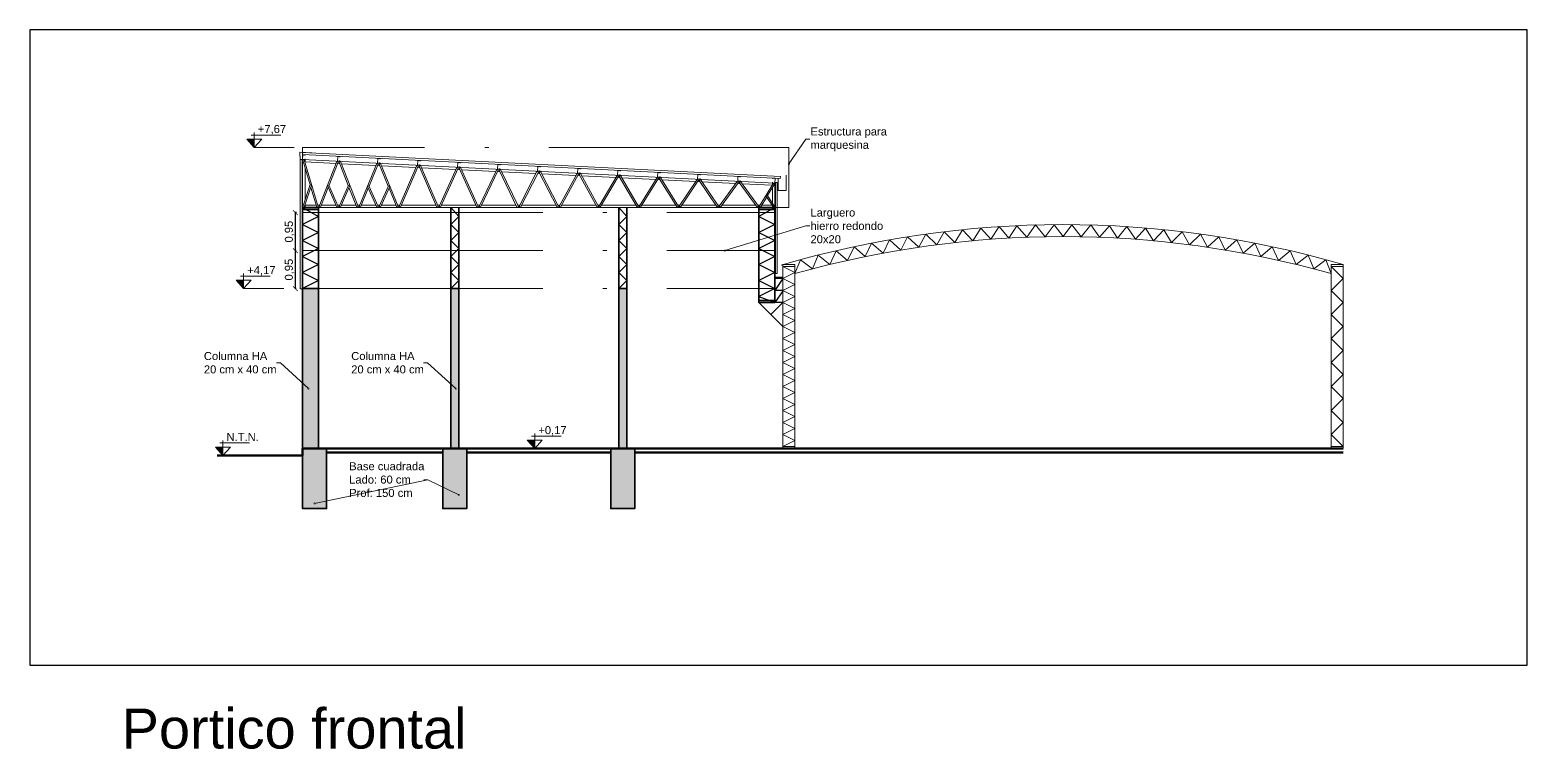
# Model space of a CAD drawing. Header units: millimetres. Extents: x 265 to 853, y -178 to 32.
# Drawn here: x 803.23 to 840.63, y -177.95 to -159.97 of the extents above; entities that cross this region are included whole.
import ezdxf
from ezdxf import colors
from ezdxf.entities.mleader import LeaderData, LeaderLine
from ezdxf.math import Vec2, Vec3

# ---------------------------------------------------------------- set-up
doc = ezdxf.new("R2010")
doc.units = ezdxf.units.MM
doc.header["$LTSCALE"] = 0.1
doc.header["$MEASUREMENT"] = 0
doc.header["$PDMODE"] = 3
doc.header["$PDSIZE"] = 0.1
doc.linetypes.add('ACAD_ISO10W100', pattern=[18, 12, -3, 0, -3])
doc.linetypes.add('CONTINUA', pattern=[200, 100, 100])
doc.layers.get('DEFPOINTS').update_dxf_attribs({"color": 1})
for name, color, linetype, lineweight in [('00_ARQ_HORMIGON', 2, 'CONTINUA', 20), ('00_CANALETA', 2, 'Continuous', 13), ('00_EST_ANGULARES', 4, 'CONTINUA', 20), ('00_EST_COL_DIAG', 1, 'Continuous', 25), ('00_EST_Columna', 3, 'Continuous', 35), ('00_EST_Correa', 3, 'ACAD_ISO10W100', 20), ('00_EST_Cotas', 6, 'Continuous', 9), ('00_EST_Cubierta', 2, 'Continuous', 9), ('00_EST_FUNDACION', 2, 'Continuous', 35), ('00_EST_Piso', 7, 'Continuous', 50), ('00_EST_TEXTO', 6, 'Continuous', 9), ('00_EST_Viga', 5, 'Continuous', 20), ('00_EST_Viga_Montante', 5, 'Continuous', 20)]:
    doc.layers.add(name, color=color, linetype=linetype, lineweight=lineweight)
doc.layers.add('00_EST_ARMADURA', color=1, linetype='Continuous', lineweight=13, true_color=0xff0000)
doc.layers.add('00_EST_EXISTENTE', color=8, linetype='Continuous', lineweight=20, transparency=0.5)
doc.layers.add('00_EST_NoImprimir', color=1, linetype='Continuous', plot=False)
doc.styles.add('1 en 100', font='romans.shx', dxfattribs={"height": 0.17})
doc.styles.add('Arial1_50', font='arial.ttf', dxfattribs={"height": 0.05})
doc.styles.add('Arial20', font='arial.ttf', dxfattribs={"height": 0.2})
doc.dimstyles.new('Cota 1-100-Andres', dxfattribs={"dimtxt": 0.2, "dimasz": 0.12, "dimexe": 0.012, "dimexo": 0.15, "dimgap": 0.025, "dimtad": 1, "dimzin": 0, "dimtxsty": 'Arial20', "dimblk1": 'ARCHTICK', "dimblk2": 'ARCHTICK', "dimsah": 1, "dimcen": 0.09, "dimclrd": 256, "dimclre": 256, "dimclrt": 256, "dimazin": 0, "dimtfac": 1, "dimtofl": 0, "dimtmove": 0, "dimatfit": 3, "dimldrblk": 'ARCHTICK', "dimfxl": 1, "dimtolj": 1, "dimtzin": 0, "dimarcsym": 0})

# ---------------------------------------------------------------- blocks, each defined once
blk = doc.blocks.new('_DotSmall')
at = {"color": 0, "linetype": 'ByBlock', "const_width": 0.5}
blk.add_lwpolyline([(-0.0625, 0, 1), (0.0625, 0, 1)], format="xyb", close=True, dxfattribs=at)
blk = doc.blocks.new('cotaNivel')
at = {"layer": '00_EST_Cotas', "transparency": 33554687}
h = blk.add_hatch(color=256, dxfattribs=at)
h.dxf.hatch_style = 1
h.paths.add_polyline_path([(328.514, -103.488), (328.327, -103.488), (328.514, -103.697)])
at = {"layer": '00_EST_Cotas'}
for p, q in [((328.435, -103.386), (329.174, -103.386)), ((328.514, -103.697), (328.514, -103.322))]:
    blk.add_line(p, q, dxfattribs=at)
blk.add_lwpolyline([(328.514, -103.697), (328.701, -103.488), (328.327, -103.488)], close=True, dxfattribs=at)
blk = doc.blocks.new('_ARCHTICK')
at = {"color": 0, "linetype": 'ByBlock', "const_width": 0.15}
blk.add_lwpolyline([(-0.5, -0.5), (0.5, 0.5)], dxfattribs=at)
blk = doc.blocks.new('*D200')
at = {"layer": '00_EST_Cotas', "lineweight": -2, "transparency": 16777216}
for p, q in [((809.879, -165.484), (809.849, -165.484)), ((809.861, -166.434), (809.861, -165.484)), ((809.879, -166.434), (809.849, -166.434))]:
    blk.add_line(p, q, dxfattribs=at)
at = {"layer": 'DEFPOINTS', "color": 0, "transparency": 16777216}
for p in [(809.861, -165.484), (810.029, -165.484), (810.029, -166.434)]:
    blk.add_point(p, dxfattribs=at)
at = {"layer": '00_EST_Cotas', "lineweight": -2, "transparency": 16777216, "xscale": 0.12, "yscale": 0.12, "zscale": 0.12}
for p, rotation in [((809.861, -165.484), 90), ((809.861, -166.434), 270)]:
    blk.add_blockref('_ARCHTICK', p, dxfattribs=dict(at, rotation=rotation))
at = {"layer": '00_EST_Cotas', "transparency": 16777216, "insert": (809.715, -165.959), "char_height": 0.2, "attachment_point": 5, "rotation": 90, "style": 'Arial20'}
blk.add_mtext('\\A1;0,95', dxfattribs=at)
blk = doc.blocks.new('*D201')
at = {"layer": '00_EST_Cotas', "lineweight": -2, "transparency": 16777216}
for p, q in [((809.891, -164.534), (809.849, -164.534)), ((809.861, -165.484), (809.861, -164.534)), ((809.879, -165.484), (809.849, -165.484))]:
    blk.add_line(p, q, dxfattribs=at)
at = {"layer": 'DEFPOINTS', "color": 0, "transparency": 16777216}
for p in [(809.861, -164.534), (810.041, -164.534), (810.029, -165.484)]:
    blk.add_point(p, dxfattribs=at)
at = {"layer": '00_EST_Cotas', "lineweight": -2, "transparency": 16777216, "xscale": 0.12, "yscale": 0.12, "zscale": 0.12}
for p, rotation in [((809.861, -164.534), 90), ((809.861, -165.484), 270)]:
    blk.add_blockref('_ARCHTICK', p, dxfattribs=dict(at, rotation=rotation))
at = {"layer": '00_EST_Cotas', "transparency": 16777216, "insert": (809.715, -165.009), "char_height": 0.2, "attachment_point": 5, "rotation": 90, "style": 'Arial20'}
blk.add_mtext('\\A1;0,95', dxfattribs=at)

msp = doc.modelspace()

# ---------------------------------------------------------------- hatches: boundary and pattern name
at = {"layer": '00_ARQ_HORMIGON', "true_color": 0x9b9897, "transparency": 33554508}
h = msp.add_hatch(color=253, dxfattribs=at)
h.dxf.hatch_style = 1
h.paths.add_polyline_path([(810.041, -170.434), (810.441, -170.434), (810.441, -166.434), (810.041, -166.434)])
h.paths.add_polyline_path([(810.041, -171.934), (810.641, -171.934), (810.641, -170.434), (810.041, -170.434)])
h.paths.add_polyline_path([(813.741, -170.434), (813.941, -170.434), (813.941, -166.434), (813.741, -166.434)])
h.paths.add_polyline_path([(813.541, -171.934), (814.141, -171.934), (814.141, -170.434), (813.541, -170.434)])
h.paths.add_polyline_path([(818.141, -166.434), (817.941, -166.434), (817.941, -170.434), (818.141, -170.434)])
h.paths.add_polyline_path([(818.341, -170.434), (817.741, -170.434), (817.741, -171.934), (818.341, -171.934)])

# ---------------------------------------------------------------- linework, layer by layer
at = {"layer": '00_CANALETA'}
for points in [[(821.708, -163.666), (821.925, -163.68), (821.925, -163.98), (822.125, -163.98), (822.125, -163.601), (822.125, -163.601)], [(822.257, -165.832), (822.041, -165.835), (822.041, -166.146), (821.846, -166.146), (821.846, -165.767), (821.846, -165.767)]]:
    msp.add_lwpolyline(points, dxfattribs=at)
at = {"layer": '00_EST_ANGULARES'}
for p, q in [((810.047, -163.225), (810.083, -163.213)), ((810.047, -163.225), (810.229, -163.839)), ((810.431, -164.386), (810.083, -163.213)), ((810.896, -163.254), (810.451, -164.383)), ((810.701, -163.851), (810.931, -163.269)), ((810.931, -163.269), (810.896, -163.254)), ((810.951, -163.273), (810.986, -163.258)), ((810.951, -163.273), (811.18, -163.852)), ((811.431, -164.383), (810.986, -163.258)), ((811.896, -163.304), (811.451, -164.383)), ((811.701, -163.875), (811.931, -163.319)), ((811.931, -163.319), (811.896, -163.304)), ((811.951, -163.324), (811.985, -163.308)), ((811.951, -163.324), (812.18, -163.876)), ((812.431, -164.383), (811.985, -163.308)), ((812.451, -164.382), (812.896, -163.354)), ((812.931, -163.37), (812.485, -164.398)), ((812.896, -163.354), (812.931, -163.37)), ((812.951, -163.375), (812.985, -163.358)), ((813.396, -164.398), (812.951, -163.375)), ((812.985, -163.358), (813.431, -164.382)), ((813.897, -163.404), (813.451, -164.381)), ((813.485, -164.398), (813.931, -163.421)), ((813.897, -163.404), (813.931, -163.421)), ((813.951, -163.425), (813.985, -163.408)), ((813.951, -163.425), (814.397, -164.398)), ((814.431, -164.381), (813.985, -163.408)), ((814.451, -164.381), (814.897, -163.454)), ((814.897, -163.454), (814.931, -163.471)), ((814.951, -163.476), (814.984, -163.458)), ((815.431, -164.381), (814.984, -163.458)), ((814.931, -163.471), (814.484, -164.398)), ((814.951, -163.476), (815.397, -164.398)), ((815.897, -163.504), (815.451, -164.38)), ((815.484, -164.398), (815.931, -163.522)), ((815.931, -163.522), (815.897, -163.504)), ((815.951, -163.527), (815.984, -163.508)), ((816.397, -164.398), (815.951, -163.527)), ((815.984, -163.508), (816.431, -164.38)), ((816.898, -163.554), (816.451, -164.379)), ((816.484, -164.398), (816.931, -163.573)), ((816.931, -163.573), (816.898, -163.554)), ((816.951, -163.577), (816.984, -163.558)), ((817.398, -164.398), (816.951, -163.577)), ((816.984, -163.558), (817.431, -164.379)), ((817.441, -164.378), (817.898, -163.604)), ((817.931, -163.624), (817.473, -164.398)), ((817.898, -163.604), (817.931, -163.624)), ((817.951, -163.628), (817.983, -163.608)), ((818.398, -164.398), (817.951, -163.628)), ((817.983, -163.608), (818.431, -164.378)), ((818.899, -163.654), (818.451, -164.377)), ((818.482, -164.398), (818.931, -163.675)), ((818.931, -163.675), (818.899, -163.654)), ((818.951, -163.679), (818.982, -163.658)), ((819.399, -164.398), (818.951, -163.679)), ((818.982, -163.658), (819.431, -164.377)), ((819.9, -163.704), (819.451, -164.376)), ((819.482, -164.398), (819.931, -163.726)), ((819.9, -163.704), (819.931, -163.726)), ((819.951, -163.73), (819.982, -163.708)), ((820.4, -164.398), (819.951, -163.73)), ((819.982, -163.708), (820.431, -164.376)), ((820.9, -163.754), (820.451, -164.375)), ((820.481, -164.398), (820.931, -163.777)), ((820.931, -163.777), (820.9, -163.754)), ((820.951, -163.781), (820.981, -163.758)), ((821.4, -164.398), (820.951, -163.781)), ((820.981, -163.758), (821.431, -164.375)), ((821.451, -164.377), (821.802, -163.799)), ((821.834, -163.82), (821.658, -164.109)), ((821.834, -163.82), (821.802, -163.799)), ((810.231, -163.834), (810.047, -164.385)), ((810.083, -164.398), (810.267, -163.846)), ((810.231, -163.834), (810.267, -163.846)), ((810.248, -163.904), (810.395, -164.398)), ((810.486, -164.398), (810.681, -163.902)), ((810.698, -163.844), (810.663, -163.859)), ((810.663, -163.859), (810.896, -164.398)), ((810.931, -164.383), (810.698, -163.844)), ((810.951, -164.383), (811.184, -163.844)), ((811.219, -163.859), (810.985, -164.398)), ((811.184, -163.844), (811.219, -163.859)), ((811.2, -163.902), (811.396, -164.398)), ((811.485, -164.398), (811.681, -163.924)), ((811.698, -163.867), (811.663, -163.883)), ((811.896, -164.398), (811.663, -163.883)), ((811.698, -163.867), (811.931, -164.383)), ((812.184, -163.867), (811.951, -164.383)), ((811.985, -164.398), (812.218, -163.883)), ((812.184, -163.867), (812.218, -163.883)), ((812.2, -163.925), (812.396, -164.398)), ((821.636, -164.145), (821.483, -164.398)), ((821.617, -164.115), (821.649, -164.094)), ((821.617, -164.115), (821.802, -164.398)), ((821.649, -164.094), (821.834, -164.377)), ((810.083, -164.398), (810.047, -164.386)), ((810.395, -164.398), (810.431, -164.386)), ((810.451, -164.383), (810.486, -164.398)), ((810.931, -164.383), (810.896, -164.398)), ((810.951, -164.383), (810.986, -164.398)), ((811.396, -164.398), (811.431, -164.383)), ((811.485, -164.398), (811.451, -164.383)), ((811.931, -164.383), (811.896, -164.398)), ((811.951, -164.383), (811.985, -164.398)), ((812.396, -164.398), (812.431, -164.383)), ((812.451, -164.382), (812.485, -164.398)), ((813.396, -164.398), (813.431, -164.382)), ((813.485, -164.398), (813.451, -164.381)), ((814.397, -164.398), (814.431, -164.381)), ((814.451, -164.381), (814.484, -164.398)), ((815.397, -164.398), (815.431, -164.381)), ((815.451, -164.38), (815.484, -164.398)), ((816.397, -164.398), (816.431, -164.38)), ((816.451, -164.379), (816.484, -164.398)), ((817.398, -164.398), (817.431, -164.379)), ((817.441, -164.378), (817.473, -164.398)), ((818.398, -164.398), (818.431, -164.378)), ((818.451, -164.377), (818.482, -164.398)), ((819.399, -164.398), (819.431, -164.377)), ((819.451, -164.376), (819.482, -164.398)), ((820.4, -164.398), (820.431, -164.376)), ((820.451, -164.375), (820.481, -164.398)), ((821.4, -164.398), (821.431, -164.375)), ((821.483, -164.398), (821.451, -164.377)), ((821.802, -164.398), (821.834, -164.377))]:
    msp.add_line(p, q, dxfattribs=at)
at = {"layer": '00_EST_ARMADURA'}
for p, q in [((809.972, -163.027), (809.972, -163.117)), ((810.272, -163.038), (809.977, -163.023)), ((809.974, -163.119), (809.978, -163.124)), ((809.979, -163.127), (809.979, -163.371))]:
    msp.add_line(p, q, dxfattribs=at)
for centre, start, end in [((809.976, -163.027), 87.121, 180), ((809.976, -163.117), 180, 223.0582), ((809.975, -163.127), 360, 43.0582)]:
    msp.add_arc(centre, 0.004, start, end, dxfattribs=at)
at = {"layer": '00_EST_COL_DIAG'}
for p, q in [((822.047, -166.185), (821.841, -166.184)), ((822.041, -166.184), (821.841, -166.484)), ((822.042, -167.382), (821.441, -166.784)), ((822.042, -166.784), (821.441, -166.784)), ((821.741, -167.082), (822.042, -166.784)), ((822.044, -166.485), (821.841, -166.484)), ((822.044, -166.485), (821.841, -166.784)), ((822.041, -166.784), (821.841, -166.784))]:
    msp.add_line(p, q, dxfattribs=at)
for points in [[(810.041, -164.405), (810.441, -164.634), (810.041, -164.834), (810.441, -165.034), (810.041, -165.234), (810.441, -165.434), (810.041, -165.634), (810.441, -165.834), (810.041, -166.034), (810.441, -166.234), (810.041, -166.434)], [(813.741, -164.405), (813.941, -164.634), (813.741, -164.834), (813.941, -165.034), (813.741, -165.234), (813.941, -165.434), (813.741, -165.634), (813.941, -165.834), (813.741, -166.034), (813.941, -166.234), (813.741, -166.434)], [(817.941, -164.405), (818.141, -164.634), (817.941, -164.834), (818.141, -165.034), (817.941, -165.234), (818.141, -165.434), (817.941, -165.634), (818.141, -165.834), (817.941, -166.034), (818.141, -166.234), (817.941, -166.434)], [(821.841, -164.405), (821.441, -164.634), (821.841, -164.834), (821.441, -165.034), (821.841, -165.234), (821.441, -165.434), (821.841, -165.634), (821.441, -165.834), (821.841, -166.034), (821.441, -166.234), (821.841, -166.434), (821.441, -166.634), (821.841, -166.784)]]:
    msp.add_lwpolyline(points, dxfattribs=at)
at = {"layer": '00_EST_Columna'}
for p, q in [((810.041, -170.434), (810.041, -164.405)), ((810.041, -164.405), (810.441, -164.405)), ((810.041, -164.455), (810.441, -164.455)), ((810.441, -170.434), (810.441, -164.405)), ((813.741, -170.434), (813.741, -164.405)), ((813.941, -170.434), (813.941, -164.405)), ((817.941, -170.434), (817.941, -164.405)), ((818.141, -170.434), (818.141, -164.405)), ((821.441, -164.405), (821.841, -164.405)), ((821.441, -166.784), (821.441, -164.405)), ((821.441, -164.455), (821.841, -164.455)), ((821.841, -166.784), (821.841, -164.405)), ((810.041, -166.434), (810.441, -166.434)), ((813.741, -166.434), (813.941, -166.434)), ((817.941, -166.434), (818.141, -166.434)), ((821.841, -166.733), (821.441, -166.733)), ((821.841, -166.784), (821.441, -166.784)), ((810.041, -170.434), (810.441, -170.434))]:
    msp.add_line(p, q, dxfattribs=at)
at = {"layer": '00_EST_Correa', "ltscale": 5}
for p, q in [((810.041, -164.534), (821.841, -164.534)), ((810.041, -165.484), (821.841, -165.484)), ((810.041, -166.434), (821.841, -166.434))]:
    msp.add_line(p, q, dxfattribs=at)
msp.add_lwpolyline([(810.041, -164.405), (822.19, -164.405), (822.19, -162.905), (810.041, -162.905)], close=True, dxfattribs=at)
at = {"layer": '00_EST_Correa'}
for points in [[(810.105, -163.108), (810.106, -163.088), (810.046, -163.085), (810.041, -163.205), (810.101, -163.208), (810.102, -163.188)], [(810.975, -163.151), (810.976, -163.131), (810.917, -163.128), (810.911, -163.248), (810.971, -163.251), (810.972, -163.231)], [(811.975, -163.201), (811.976, -163.181), (811.917, -163.178), (811.911, -163.298), (811.971, -163.301), (811.972, -163.281)], [(812.975, -163.251), (812.976, -163.231), (812.917, -163.228), (812.911, -163.348), (812.971, -163.351), (812.972, -163.331)], [(813.975, -163.301), (813.976, -163.281), (813.917, -163.278), (813.911, -163.398), (813.971, -163.401), (813.972, -163.381)], [(814.975, -163.351), (814.976, -163.331), (814.917, -163.328), (814.911, -163.448), (814.971, -163.451), (814.972, -163.431)], [(815.975, -163.401), (815.976, -163.381), (815.917, -163.378), (815.911, -163.498), (815.971, -163.501), (815.972, -163.481)], [(816.975, -163.451), (816.976, -163.431), (816.917, -163.428), (816.911, -163.548), (816.971, -163.551), (816.972, -163.531)], [(817.975, -163.501), (817.976, -163.481), (817.917, -163.478), (817.911, -163.598), (817.971, -163.601), (817.972, -163.581)], [(818.975, -163.551), (818.976, -163.531), (818.917, -163.528), (818.911, -163.648), (818.971, -163.651), (818.972, -163.631)], [(819.975, -163.601), (819.976, -163.581), (819.917, -163.578), (819.911, -163.698), (819.971, -163.701), (819.972, -163.681)], [(820.975, -163.651), (820.976, -163.631), (820.917, -163.628), (820.911, -163.748), (820.971, -163.751), (820.972, -163.731)], [(821.786, -163.692), (821.787, -163.672), (821.846, -163.675), (821.841, -163.794), (821.781, -163.792), (821.782, -163.772)]]:
    msp.add_lwpolyline(points, dxfattribs=at)
at = {"layer": '00_EST_Cotas'}
for p, q in [((808.833, -162.905), (809.833, -162.905)), ((808.568, -166.434), (809.568, -166.434))]:
    msp.add_line(p, q, dxfattribs=at)
at = {"layer": '00_EST_Cubierta'}
for p, q in [((810.041, -163.081), (810.043, -163.031)), ((821.976, -163.681), (810.041, -163.081)), ((821.978, -163.631), (810.043, -163.031)), ((809.984, -166.439), (809.984, -163.208)), ((809.984, -163.208), (810.029, -163.208)), ((810.029, -166.439), (810.029, -163.208)), ((821.852, -166.06), (821.852, -163.781)), ((821.897, -163.781), (821.852, -163.781)), ((821.897, -166.06), (821.897, -163.781)), ((821.976, -163.681), (821.978, -163.631)), ((821.897, -166.06), (821.852, -166.06)), ((809.984, -166.439), (810.029, -166.439))]:
    msp.add_line(p, q, dxfattribs=at)
at = {"layer": '00_EST_EXISTENTE'}
for p, q in [((822.041, -165.834), (822.339, -165.834)), ((822.041, -165.834), (822.041, -170.434)), ((822.041, -165.884), (822.339, -165.884)), ((822.341, -170.434), (822.341, -165.834)), ((835.741, -170.434), (835.741, -165.834)), ((836.041, -165.834), (835.742, -165.834)), ((836.041, -165.884), (835.742, -165.884)), ((836.041, -170.434), (836.041, -165.834)), ((822.041, -170.384), (822.339, -170.384)), ((822.042, -170.434), (822.341, -170.434)), ((836.039, -170.434), (835.741, -170.434)), ((836.041, -170.384), (835.742, -170.384))]:
    msp.add_line(p, q, dxfattribs=at)
for points in [[(822.342, -166.06), (822.477, -165.711), (822.779, -165.941), (822.923, -165.594), (823.217, -165.831), (823.37, -165.486), (823.658, -165.728), (823.818, -165.386), (824.1, -165.633), (824.253, -165.297), (824.544, -165.547), (824.703, -165.213), (824.99, -165.469), (825.154, -165.138), (825.436, -165.398), (825.609, -165.071), (825.885, -165.337), (826.068, -165.011), (826.334, -165.283), (826.527, -164.961), (826.784, -165.237), (826.983, -164.919), (827.234, -165.2), (827.448, -164.885), (827.686, -165.171), (827.886, -164.861), (828.138, -165.15), (828.35, -164.843), (828.59, -165.138), (828.821, -164.835), (829.042, -165.134)], [(835.742, -166.06), (835.608, -165.711), (835.306, -165.941), (835.162, -165.594), (834.867, -165.831), (834.715, -165.486), (834.427, -165.728), (834.267, -165.386), (833.984, -165.633), (833.831, -165.297), (833.54, -165.547), (833.381, -165.213), (833.095, -165.469), (832.93, -165.138), (832.648, -165.398), (832.476, -165.071), (832.2, -165.337), (832.017, -165.011), (831.751, -165.283), (831.558, -164.961), (831.301, -165.237), (831.102, -164.919), (830.85, -165.2), (830.637, -164.885), (830.399, -165.171), (830.198, -164.861), (829.947, -165.15), (829.735, -164.843), (829.495, -165.138), (829.263, -164.835), (829.042, -165.134)], [(822.042, -170.384), (822.339, -170.234), (822.041, -170.084), (822.339, -169.934), (822.041, -169.784), (822.339, -169.634), (822.041, -169.484), (822.339, -169.334), (822.042, -169.184), (822.339, -169.034), (822.041, -168.884), (822.339, -168.734), (822.042, -168.584), (822.339, -168.434), (822.041, -168.284), (822.339, -168.134), (822.041, -167.984), (822.339, -167.834), (822.041, -167.684), (822.339, -167.534), (822.041, -167.384), (822.339, -167.234), (822.041, -167.084), (822.339, -166.934), (822.041, -166.784), (822.339, -166.634), (822.041, -166.484), (822.339, -166.334), (822.041, -166.184), (822.341, -166.034), (822.042, -165.884)], [(836.041, -170.384), (835.742, -170.084), (836.041, -169.784), (835.742, -169.484), (836.041, -169.184), (835.742, -168.884), (836.041, -168.584), (835.742, -168.284), (836.041, -167.984), (835.742, -167.684), (836.041, -167.384), (835.742, -167.084), (836.041, -166.784), (835.742, -166.484), (836.041, -166.184), (835.742, -165.884)]]:
    msp.add_lwpolyline(points, dxfattribs=at)
for radius, start, end in [(25, 73.7398, 106.3551), (24.7, 74.261, 105.739)]:
    msp.add_arc((829.041, -189.834), radius, start, end, dxfattribs=at)
at = {"layer": '00_EST_FUNDACION'}
for points in [[(810.041, -170.434), (810.641, -170.434), (810.641, -171.934), (810.041, -171.934)], [(813.541, -170.434), (814.141, -170.434), (814.141, -171.934), (813.541, -171.934)], [(817.741, -170.434), (818.341, -170.434), (818.341, -171.934), (817.741, -171.934)]]:
    msp.add_lwpolyline(points, close=True, dxfattribs=at)
at = {"layer": '00_EST_NoImprimir'}
msp.add_lwpolyline([(803.229, -175.853), (840.633, -175.853), (840.633, -159.966), (803.229, -159.966)], close=True, dxfattribs=at)
at = {"layer": '00_EST_Piso'}
for p, q in [((810.041, -170.434), (810.041, -170.604)), ((810.041, -170.434), (836.041, -170.434)), ((810.641, -170.534), (813.541, -170.534)), ((814.141, -170.534), (817.741, -170.534)), ((818.341, -170.534), (836.041, -170.534)), ((807.909, -170.604), (810.041, -170.604))]:
    msp.add_line(p, q, dxfattribs=at)
at = {"layer": '00_EST_Viga'}
for p, q in [((810.038, -163.265), (810.041, -163.265)), ((810.041, -163.205), (821.841, -163.794)), ((810.101, -163.268), (810.875, -163.306)), ((810.915, -163.308), (810.966, -163.311)), ((811.008, -163.313), (811.874, -163.356)), ((811.915, -163.358), (811.966, -163.361)), ((812.008, -163.363), (812.873, -163.406)), ((812.914, -163.408), (812.967, -163.411)), ((813.009, -163.413), (813.873, -163.456)), ((813.914, -163.458), (813.967, -163.461)), ((814.01, -163.463), (814.872, -163.506)), ((814.913, -163.508), (814.968, -163.511)), ((815.011, -163.513), (815.871, -163.556)), ((815.912, -163.558), (815.968, -163.561)), ((816.012, -163.563), (816.87, -163.606)), ((816.912, -163.608), (816.969, -163.611)), ((817.014, -163.613), (817.867, -163.656)), ((817.91, -163.658), (817.97, -163.661)), ((818.015, -163.663), (818.867, -163.706)), ((818.91, -163.708), (818.971, -163.711)), ((819.017, -163.713), (819.865, -163.756)), ((819.909, -163.758), (819.972, -163.761)), ((820.019, -163.763), (820.863, -163.806)), ((820.908, -163.808), (820.973, -163.811)), ((821.022, -163.814), (821.771, -163.851)), ((810.041, -164.405), (821.841, -164.405)), ((810.101, -164.345), (810.379, -164.345)), ((810.418, -164.345), (810.466, -164.345)), ((810.507, -164.345), (810.873, -164.345)), ((810.914, -164.345), (810.967, -164.345)), ((811.008, -164.345), (811.375, -164.345)), ((811.415, -164.345), (811.466, -164.345)), ((811.508, -164.345), (811.872, -164.345)), ((811.914, -164.345), (811.968, -164.345)), ((812.01, -164.345), (812.374, -164.345)), ((812.415, -164.345), (812.467, -164.345)), ((812.508, -164.345), (813.373, -164.345)), ((813.414, -164.345), (813.467, -164.345)), ((813.509, -164.345), (814.372, -164.345)), ((814.414, -164.345), (814.468, -164.345)), ((814.51, -164.345), (815.371, -164.345)), ((815.413, -164.345), (815.469, -164.345)), ((815.511, -164.345), (816.37, -164.345)), ((816.413, -164.345), (816.469, -164.345)), ((816.513, -164.345), (817.369, -164.345)), ((817.412, -164.345), (817.46, -164.345)), ((817.505, -164.345), (818.367, -164.345)), ((818.411, -164.345), (818.471, -164.345)), ((818.516, -164.345), (819.366, -164.345)), ((819.41, -164.345), (819.472, -164.345)), ((819.518, -164.345), (820.364, -164.345)), ((820.409, -164.345), (820.473, -164.345)), ((820.52, -164.345), (821.361, -164.345)), ((821.408, -164.345), (821.471, -164.345)), ((821.515, -164.345), (821.767, -164.345))]:
    msp.add_line(p, q, dxfattribs=at)
at = {"layer": '00_EST_Viga_Montante'}
for p, q in [((810.041, -163.205), (810.041, -164.405)), ((810.101, -163.208), (810.101, -163.272)), ((810.101, -163.406), (810.101, -164.225)), ((821.781, -163.794), (821.781, -163.835)), ((821.841, -163.794), (821.841, -164.405)), ((821.781, -163.908), (821.781, -164.296)), ((810.101, -164.345), (810.101, -164.405)), ((821.781, -164.365), (821.781, -164.405))]:
    msp.add_line(p, q, dxfattribs=at)

# ---------------------------------------------------------------- block references
at = {"layer": '00_EST_Cotas'}
for p in [(480.319, -59.209), (480.054, -62.737), (487.327, -66.737), (479.536, -66.907)]:
    msp.add_blockref('cotaNivel', p, dxfattribs=at)

# ---------------------------------------------------------------- texts
at = {"layer": '00_EST_Cotas', "char_height": 0.2, "attachment_point": 1, "style": '1 en 100'}
for s, insert in [('{\\fArial|b0|i0|c0|p34;+7,67}', (808.922, -162.343)), ('{\\fArial|b0|i0|c0|p34;+4,17}', (808.657, -165.872)), ('{\\fArial|b0|i0|c0|p34;N.T.N.}', (808.14, -170.042)), ('{\\fArial|b0|i0|c0|p34;+0,17}', (815.93, -169.872))]:
    msp.add_mtext_dynamic_manual_height_columns(s, width=1.21693, gutter_width=0.85, heights=[0], dxfattribs=dict(at, insert=insert))
at = {"layer": '00_EST_TEXTO', "insert": (805.52, -176.933), "char_height": 1, "attachment_point": 1, "style": 'Arial1_50'}
msp.add_mtext_dynamic_manual_height_columns('Portico frontal', width=15.00094, gutter_width=0.25, heights=[0], dxfattribs=at)

# ---------------------------------------------------------------- dimensions: what is measured, and where the dimension line sits
at = {"layer": '00_EST_Cotas'}
dim = msp.add_linear_dim(base=(809.861, -164.534), p1=(810.029, -165.484), p2=(810.041, -164.534), angle=90, dimstyle='Cota 1-100-Andres', override={"dimtmove": 1}, dxfattribs=at)
dim.commit()
dim.dimension.update_dxf_attribs({"geometry": '*D201', "text_midpoint": (809.715, -165.009)})
dim = msp.add_linear_dim(base=(809.861, -165.484), p1=(810.029, -166.434), p2=(810.029, -165.484), angle=90, dimstyle='Cota 1-100-Andres', dxfattribs=at)
dim.commit()
dim.dimension.update_dxf_attribs({"geometry": '*D200', "text_midpoint": (809.715, -165.959)})

# ---------------------------------------------------------------- leaders
at = {"layer": '00_EST_TEXTO'}
ml = msp.add_multileader_mtext('Standard', dxfattribs=at)
ml.set_content('Estructura para \\Pmarquesina', color=2, style='Arial20')
ml.set_leader_properties(color=256, linetype='ByLayer', lineweight=-1)
ml.set_arrow_properties(name='DOTSMALL')
ml.build(insert=Vec2(0, 0))
ml.multileader.update_dxf_attribs({"text_left_attachment_type": 2, "text_right_attachment_type": 2, "dogleg_length": 0.1, "arrow_head_size": 0.08})
ctx = ml.context
ctx.base_point, ctx.char_height, ctx.arrow_head_size, ctx.landing_gap_size, ctx.plane_origin = Vec3(822.71, -162.7), 0.2, 0.08, 0.02, Vec3(826.331, -161.268)
ctx.left_attachment, ctx.right_attachment = 2, 2
notes = []
notes.append((ctx, [(1, (1, 1, 0), (822.61, -162.7), (1, 0), 0.1, [(0, [(822.19, -163.317)], 0, [])])]))
ctx.mtext.insert, ctx.mtext.flow_direction = Vec3(822.73, -162.405), 5
ml = msp.add_multileader_mtext('Standard', dxfattribs=at)
ml.set_content('Larguero\\Phierro redondo\\P20x20', color=2, style='Arial20')
ml.set_leader_properties(color=256, linetype='ByLayer', lineweight=-1)
ml.set_arrow_properties(name='DOTSMALL')
ml.build(insert=Vec2(0, 0))
ml.multileader.update_dxf_attribs({"text_left_attachment_type": 2, "text_right_attachment_type": 2, "dogleg_length": 0.1, "arrow_head_size": 0.08})
ctx = ml.context
ctx.base_point, ctx.char_height, ctx.arrow_head_size, ctx.landing_gap_size, ctx.plane_origin = Vec3(822.71, -164.867), 0.2, 0.08, 0.02, Vec3(826.331, -163.435)
ctx.left_attachment, ctx.right_attachment = 2, 2
notes.append((ctx, [(1, (1, 1, 0), (822.61, -164.867), (1, 0), 0.1, [(0, [(820.591, -165.484)], 0, [])])]))
ctx.mtext.insert, ctx.mtext.flow_direction = Vec3(822.73, -164.432), 5
ml = msp.add_multileader_mtext('Standard', dxfattribs=at)
ml.set_content('Columna HA\\P20 cm x 40 cm', color=2, style='Arial20')
ml.set_leader_properties(color=256, linetype='ByLayer', lineweight=-1)
ml.set_arrow_properties(name='DOTSMALL')
ml.build(insert=Vec2(0, 0))
ml.multileader.update_dxf_attribs({"text_left_attachment_type": 2, "text_right_attachment_type": 2, "dogleg_length": 0.1, "arrow_head_size": 0.08})
ctx = ml.context
ctx.base_point, ctx.char_height, ctx.arrow_head_size, ctx.landing_gap_size, ctx.plane_origin = Vec3(807.554, -168.291), 0.2, 0.08, 0.02, Vec3(809.09, -168.934)
ctx.left_attachment, ctx.right_attachment = 2, 2
notes.append((ctx, [(1, (1, 1, 0), (809.485, -168.291), (-1, 0), 0.1, [(0, [(810.187, -168.934)], 0, [])])]))
ctx.mtext.insert, ctx.mtext.flow_direction = Vec3(807.574, -168.02), 5
ml = msp.add_multileader_mtext('Standard', dxfattribs=at)
ml.set_content('Columna HA\\P20 cm x 40 cm', color=2, style='Arial20')
ml.set_leader_properties(color=256, linetype='ByLayer', lineweight=-1)
ml.set_arrow_properties(name='DOTSMALL')
ml.build(insert=Vec2(0, 0))
ml.multileader.update_dxf_attribs({"text_left_attachment_type": 2, "text_right_attachment_type": 2, "dogleg_length": 0.1, "arrow_head_size": 0.08})
ctx = ml.context
ctx.base_point, ctx.char_height, ctx.arrow_head_size, ctx.landing_gap_size, ctx.plane_origin = Vec3(811.235, -168.291), 0.2, 0.08, 0.02, Vec3(812.771, -168.934)
ctx.left_attachment, ctx.right_attachment = 2, 2
notes.append((ctx, [(1, (1, 1, 0), (813.165, -168.291), (-1, 0), 0.1, [(0, [(813.868, -168.934)], 0, [])])]))
ctx.mtext.insert, ctx.mtext.flow_direction = Vec3(811.255, -168.02), 5
ml = msp.add_multileader_mtext('Standard', dxfattribs=at)
ml.set_content('Base cuadrada\\PLado: 60 cm\\PProf: 150 cm', color=2, style='Arial20')
ml.set_leader_properties(color=256, linetype='ByLayer', lineweight=-1)
ml.set_arrow_properties(name='DOTSMALL')
ml.build(insert=Vec2(0, 0))
ml.multileader.update_dxf_attribs({"text_left_attachment_type": 2, "text_right_attachment_type": 2, "dogleg_length": 0.1, "arrow_head_size": 0.08})
ctx = ml.context
ctx.base_point, ctx.char_height, ctx.arrow_head_size, ctx.landing_gap_size, ctx.plane_origin = Vec3(811.185, -171.212), 0.2, 0.08, 0.02, Vec3(818.288, -172.288)
ctx.left_attachment, ctx.right_attachment = 2, 2
notes.append((ctx, [(1, (1, 1, 0), (813.173, -171.212), (-1, 0), 0.1, [(2, [(810.341, -171.803)], 0, []), (1, [(813.947, -171.593)], 0, [])])]))
ctx.mtext.insert, ctx.mtext.flow_direction = Vec3(811.205, -170.775), 5
for ctx, leaders in notes:
    for number, flags, end, landing, length, lines in leaders:
        leader = LeaderData()
        leader.index, (leader.has_last_leader_line, leader.has_dogleg_vector, leader.attachment_direction) = number, flags
        leader.last_leader_point, leader.dogleg_vector, leader.dogleg_length = Vec3(end), Vec3(landing), length
        for number, points, colour, breaks in lines:
            line = LeaderLine()
            line.index, line.vertices, line.color, line.breaks = number, Vec3.list(points), colors.encode_raw_color(colour), breaks
            leader.lines.append(line)
        ctx.leaders.append(leader)

doc.saveas('drawing.dxf')
